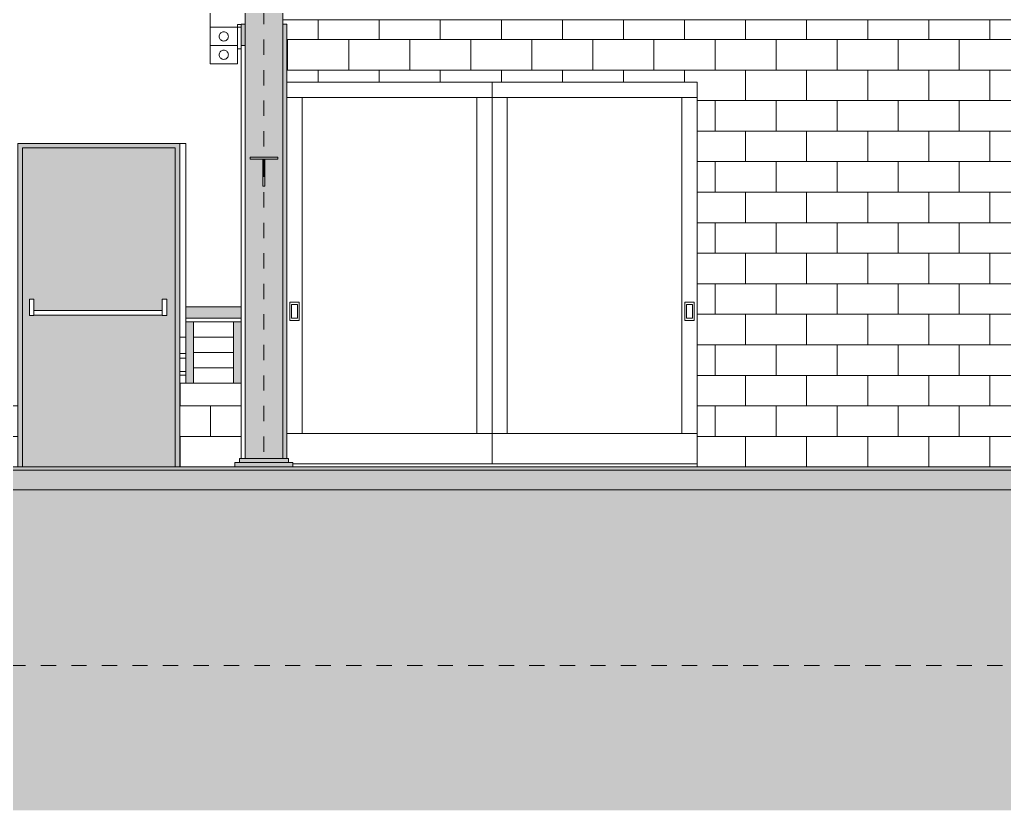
# Model space of a CAD drawing. Header units: metres. Extents: x -5 to 264, y -2 to 18.
# Drawn here: x 4.4 to 10.85, y -2.25 to 2.93 of the extents above; entities that cross this region are included whole.
import ezdxf

# ---------------------------------------------------------------- set-up
doc = ezdxf.new("R2010")
doc.units = ezdxf.units.M
for name, pattern in [('Center', [0.03, 0.012, -0.006, 0.006, -0.006]), ('Grid Line', [0.022225, 0.0127, -0.003175, 0.003175, -0.003175]), ('IMPORT-Grid Line', [0.022225, 0.0127, -0.003175, 0.003175, -0.003175]), ('IMPORT-Overhead 1_16_', [0.00258, 0.001587, -0.000992188])]:
    doc.linetypes.add(name, pattern=pattern)
for name, color, linetype, lineweight in [('0-2', 7, 'Continuous', 5), ('A-ANNO-DIMS-200', 7, 'Continuous', 5), ('A-ANNO-DIMS-200-1', 7, 'Continuous', 9), ('A-DETL-1', 7, 'Continuous', 20), ('A-DOOR', 7, 'Continuous', 9), ('A-DOOR-2', 7, 'Continuous', 5), ('A-FLOR', 7, 'Continuous', 9), ('A-FLOR-2', 7, 'Continuous', 20), ('A-FLOR-OVHD', 7, 'IMPORT-Overhead 1_16_', 5), ('A-GENM', 7, 'Continuous', 5), ('A-GENM-5', 7, 'Continuous', 9), ('A-GLAZ-CURT', 7, 'Continuous', 5), ('A-GLAZ-CURT-1', 7, 'Continuous', 9), ('A-GLAZ-CWMG', 7, 'Continuous', 5), ('A-GLAZ-CWMG-3', 7, 'Continuous', 15), ('A-WALL', 7, 'Continuous', 9), ('I-WALL', 7, 'Continuous', 9), ('S-COLS', 7, 'Continuous', 9), ('S-FNDN', 7, 'Continuous', 9), ('S-GRID-IDEN-1', 7, 'Continuous', 20)]:
    doc.layers.add(name, color=color, linetype=linetype, lineweight=lineweight)
for name, color, linetype, lineweight, true_color in [('A-DETL-GENF-1', 7, 'Continuous', 5, 0xb8a087), ('A-DOOR-1', 7, 'Continuous', 9, 0xf2f2f2), ('A-FLOR-LEVL-2', 7, 'Center', 5, 0x0080c0), ('A-FLOR-PATT-1', 7, 'Continuous', 9, 0x74756c), ('A-GENM-1', 7, 'Continuous', 9, 0xaaaaaa), ('A-GENM-2', 7, 'Continuous', 5, 0xe9e9e9), ('A-GLAZ-CWMG-1', 7, 'Continuous', 5, 0xe9e9e9), ('A-GLAZ-CWMG-2', 7, 'Continuous', 5, 0xf2f2f2), ('A-WALL-2', 7, 'Continuous', 9, 0xaaaaaa), ('A-WALL-PATT-8', 7, 'Continuous', 5, 0x515151), ('ENT-ARQ-EP-101-PLA-R01-ESTUDO_dwg-1', 1, 'Continuous', 9, 0xff0000), ('S-COLS-1', 7, 'Continuous', 9, 0xe3e2df), ('S-FNDN-1', 7, 'Continuous', 5, 0xd3d1cb), ('S-GRID-1', 7, 'IMPORT-Grid Line', 5, 0x007ca5), ('S-GRID-3', 9, 'Grid Line', 5, 0x808080), ('S-STRS-1', 7, 'Continuous', 9, 0xaaaaaa)]:
    doc.layers.add(name, color=color, linetype=linetype, lineweight=lineweight, true_color=true_color)

# ---------------------------------------------------------------- blocks, each defined once
blk = doc.blocks.new('Viga-007 24763 - Viga-007 24763-301910-CORTE A_A')
at = {"layer": 'A-GENM-1'}
for p, q in [((5.4485, 0.6245), (5.4885, 0.6245)), ((5.4485, 0.602), (5.4885, 0.602))]:
    blk.add_line(p, q, dxfattribs=at)
blk = doc.blocks.new('_26714 -  26714-305074-CORTE A_A')
at = {"layer": 'A-GENM-1'}
for p, q in [((7.494, 2.42), (7.494, 2.52)), ((7.494, 2.52), (7.494, 2.42)), ((6.25, 2.42), (6.15, 2.42)), ((6.15, 2.42), (6.25, 2.42)), ((6.15, 2.42), (6.25, 2.42)), ((6.25, 2.42), (6.15, 2.42)), ((6.25, 0.22), (6.25, 2.42)), ((6.25, 2.42), (6.25, 0.22)), ((6.25, 2.42), (7.394, 2.42)), ((7.394, 2.42), (6.25, 2.42)), ((7.494, 2.42), (7.394, 2.42)), ((7.394, 2.42), (7.394, 0.22)), ((7.394, 0.22), (7.394, 2.42)), ((7.394, 2.42), (7.494, 2.42)), ((7.394, 2.42), (7.494, 2.42)), ((7.494, 2.42), (7.394, 2.42)), ((7.594, 2.42), (7.494, 2.42)), ((7.494, 2.42), (7.494, 0.22)), ((7.494, 0.22), (7.494, 2.42)), ((7.494, 2.42), (7.594, 2.42)), ((7.594, 2.42), (7.494, 2.42)), ((7.494, 2.42), (7.594, 2.42)), ((7.594, 2.42), (7.594, 0.22)), ((7.594, 0.22), (7.594, 2.42)), ((7.594, 2.42), (8.738, 2.42)), ((8.738, 2.42), (7.594, 2.42)), ((8.738, 2.42), (8.838, 2.42)), ((8.838, 2.42), (8.738, 2.42)), ((8.738, 2.42), (8.738, 0.22)), ((8.738, 0.22), (8.738, 2.42)), ((8.738, 2.42), (8.838, 2.42)), ((8.838, 2.42), (8.738, 2.42)), ((6.23, 1.08), (6.17, 1.08)), ((6.17, 1.08), (6.17, 0.96)), ((6.17, 0.96), (6.17, 1.08)), ((6.17, 1.08), (6.23, 1.08)), ((6.18, 0.975), (6.18, 1.065)), ((6.18, 1.065), (6.22, 1.065)), ((6.22, 1.065), (6.18, 1.065)), ((6.18, 1.065), (6.18, 0.975)), ((6.18, 1.065), (6.18, 0.975)), ((6.18, 0.975), (6.18, 1.065)), ((6.22, 1.065), (6.22, 0.975)), ((6.22, 0.975), (6.22, 1.065)), ((6.23, 1.08), (6.23, 0.96)), ((6.23, 0.96), (6.23, 1.08)), ((8.818, 1.08), (8.758, 1.08)), ((8.758, 1.08), (8.758, 0.96)), ((8.758, 0.96), (8.758, 1.08)), ((8.758, 1.08), (8.818, 1.08)), ((8.768, 0.975), (8.768, 1.065)), ((8.768, 1.065), (8.808, 1.065)), ((8.768, 1.065), (8.768, 0.975)), ((8.808, 1.065), (8.768, 1.065)), ((8.808, 1.065), (8.808, 0.975)), ((8.808, 0.975), (8.808, 1.065)), ((8.808, 1.065), (8.808, 0.975)), ((8.808, 0.975), (8.808, 1.065)), ((8.818, 1.08), (8.818, 0.96)), ((8.818, 0.96), (8.818, 1.08)), ((6.22, 0.975), (6.18, 0.975)), ((6.18, 0.975), (6.22, 0.975)), ((8.808, 0.975), (8.768, 0.975)), ((8.768, 0.975), (8.808, 0.975)), ((6.23, 0.96), (6.17, 0.96)), ((6.17, 0.96), (6.23, 0.96)), ((8.818, 0.96), (8.758, 0.96)), ((8.758, 0.96), (8.818, 0.96)), ((6.25, 0.22), (6.15, 0.22)), ((6.15, 0.22), (6.25, 0.22)), ((6.25, 0.22), (6.15, 0.22)), ((6.15, 0.22), (6.25, 0.22)), ((7.394, 0.22), (6.25, 0.22)), ((6.25, 0.22), (7.394, 0.22)), ((7.494, 0.22), (7.394, 0.22)), ((7.394, 0.22), (7.494, 0.22)), ((7.494, 0.22), (7.394, 0.22)), ((7.394, 0.22), (7.494, 0.22)), ((7.594, 0.22), (7.494, 0.22)), ((7.494, 0.22), (7.594, 0.22)), ((7.594, 0.22), (7.494, 0.22)), ((7.494, 0.22), (7.494, 0.02)), ((7.494, 0.02), (7.494, 0.22)), ((7.494, 0.22), (7.594, 0.22)), ((8.738, 0.22), (7.594, 0.22)), ((7.594, 0.22), (8.738, 0.22)), ((8.738, 0.22), (8.838, 0.22)), ((8.838, 0.22), (8.738, 0.22)), ((8.838, 0.22), (8.738, 0.22)), ((8.738, 0.22), (8.838, 0.22)), ((7.494, 0.02), (6.19, 0.02)), ((6.19, 0.02), (7.494, 0.02)), ((8.838, 0.02), (7.494, 0.02)), ((7.494, 0.02), (8.838, 0.02))]:
    blk.add_line(p, q, dxfattribs=at)
blk = doc.blocks.new('_26714 -  26714-305078-CORTE A_A')
blk.add_blockref('_26714 -  26714-305074-CORTE A_A', (0, 0))
blk = doc.blocks.new('Viga-002 27190 - Viga-002 27190-305778-CORTE A_A')
at = {"layer": 'A-GENM-1'}
for p, q in [((5.4485, 0.7437), (5.4885, 0.7437)), ((5.4485, 0.7137), (5.4885, 0.7137))]:
    blk.add_line(p, q, dxfattribs=at)
blk = doc.blocks.new('CONTAINER 30714 - CONTAINER-316987-CORTE A_A')
at = {"layer": 'S-STRS-1'}
for p, q in [((5.648, 2.76), (5.648, 2.88)), ((5.648, 2.88), (5.826, 2.88)), ((5.648, 2.88), (5.648, 2.76)), ((5.826, 2.88), (5.648, 2.88)), ((5.711, 2.835), (5.714, 2.8393)), ((5.711, 2.835), (5.714, 2.8393)), ((5.714, 2.8393), (5.7177, 2.843)), ((5.714, 2.8393), (5.7177, 2.843)), ((5.7177, 2.843), (5.722, 2.846)), ((5.722, 2.846), (5.7177, 2.843)), ((5.722, 2.846), (5.7267, 2.8482)), ((5.7267, 2.8482), (5.722, 2.846)), ((5.7267, 2.8482), (5.7318, 2.8495)), ((5.7318, 2.8495), (5.7267, 2.8482)), ((5.737, 2.85), (5.7318, 2.8495)), ((5.7318, 2.8495), (5.737, 2.85)), ((5.7422, 2.8495), (5.737, 2.85)), ((5.737, 2.85), (5.7422, 2.8495)), ((5.7422, 2.8495), (5.7473, 2.8482)), ((5.7422, 2.8495), (5.7473, 2.8482)), ((5.7473, 2.8482), (5.752, 2.846)), ((5.7473, 2.8482), (5.752, 2.846)), ((5.752, 2.846), (5.7563, 2.843)), ((5.752, 2.846), (5.7563, 2.843)), ((5.7563, 2.843), (5.76, 2.8393)), ((5.7563, 2.843), (5.76, 2.8393)), ((5.76, 2.8393), (5.763, 2.835)), ((5.76, 2.8393), (5.763, 2.835)), ((5.826, 2.88), (5.826, 2.76)), ((5.826, 2.76), (5.826, 2.88)), ((5.707, 2.82), (5.7075, 2.8252)), ((5.7075, 2.8252), (5.707, 2.82)), ((5.7075, 2.8148), (5.707, 2.82)), ((5.707, 2.82), (5.7075, 2.8148)), ((5.7075, 2.8252), (5.7088, 2.8303)), ((5.7075, 2.8252), (5.7088, 2.8303)), ((5.7088, 2.8097), (5.7075, 2.8148)), ((5.7075, 2.8148), (5.7088, 2.8097)), ((5.7088, 2.8303), (5.711, 2.835)), ((5.711, 2.835), (5.7088, 2.8303)), ((5.711, 2.805), (5.7088, 2.8097)), ((5.711, 2.805), (5.7088, 2.8097)), ((5.714, 2.8007), (5.711, 2.805)), ((5.714, 2.8007), (5.711, 2.805)), ((5.7177, 2.797), (5.714, 2.8007)), ((5.714, 2.8007), (5.7177, 2.797)), ((5.722, 2.794), (5.7177, 2.797)), ((5.722, 2.794), (5.7177, 2.797)), ((5.7267, 2.7918), (5.722, 2.794)), ((5.7267, 2.7918), (5.722, 2.794)), ((5.7318, 2.7905), (5.7267, 2.7918)), ((5.7318, 2.7905), (5.7267, 2.7918)), ((5.7318, 2.7905), (5.737, 2.79)), ((5.737, 2.79), (5.7318, 2.7905)), ((5.737, 2.79), (5.7422, 2.7905)), ((5.7422, 2.7905), (5.737, 2.79)), ((5.7473, 2.7918), (5.7422, 2.7905)), ((5.7422, 2.7905), (5.7473, 2.7918)), ((5.752, 2.794), (5.7473, 2.7918)), ((5.7473, 2.7918), (5.752, 2.794)), ((5.7563, 2.797), (5.752, 2.794)), ((5.752, 2.794), (5.7563, 2.797)), ((5.76, 2.8007), (5.7563, 2.797)), ((5.7563, 2.797), (5.76, 2.8007)), ((5.763, 2.805), (5.76, 2.8007)), ((5.76, 2.8007), (5.763, 2.805)), ((5.763, 2.835), (5.7652, 2.8303)), ((5.763, 2.835), (5.7652, 2.8303)), ((5.7652, 2.8097), (5.763, 2.805)), ((5.763, 2.805), (5.7652, 2.8097)), ((5.7652, 2.8303), (5.7665, 2.8252)), ((5.7652, 2.8303), (5.7665, 2.8252)), ((5.7665, 2.8148), (5.7652, 2.8097)), ((5.7652, 2.8097), (5.7665, 2.8148)), ((5.7665, 2.8252), (5.767, 2.82)), ((5.767, 2.82), (5.7665, 2.8252)), ((5.767, 2.82), (5.7665, 2.8148)), ((5.767, 2.82), (5.7665, 2.8148)), ((5.826, 2.76), (5.648, 2.76)), ((5.648, 2.76), (5.826, 2.76))]:
    blk.add_line(p, q, dxfattribs=at)
blk = doc.blocks.new('CONTAINER 30714 - CONTAINER 30714-316991-CORTE A_A')
blk.add_blockref('CONTAINER 30714 - CONTAINER-316987-CORTE A_A', (0, 0))
blk = doc.blocks.new('CONTAINER 36186 - CONTAINER-331008-CORTE A_A')
at = {"layer": 'S-STRS-1'}
for p, q in [((5.826, 2.76), (5.648, 2.76)), ((5.648, 2.76), (5.648, 2.64)), ((5.648, 2.76), (5.826, 2.76)), ((5.648, 2.64), (5.648, 2.76)), ((5.7075, 2.7052), (5.7088, 2.7103)), ((5.7088, 2.7103), (5.7075, 2.7052)), ((5.7088, 2.7103), (5.711, 2.715)), ((5.711, 2.715), (5.7088, 2.7103)), ((5.711, 2.715), (5.714, 2.7193)), ((5.714, 2.7193), (5.711, 2.715)), ((5.714, 2.7193), (5.7177, 2.723)), ((5.7177, 2.723), (5.714, 2.7193)), ((5.7177, 2.723), (5.722, 2.726)), ((5.722, 2.726), (5.7177, 2.723)), ((5.722, 2.726), (5.7267, 2.7282)), ((5.7267, 2.7282), (5.722, 2.726)), ((5.7267, 2.7282), (5.7318, 2.7295)), ((5.7318, 2.7295), (5.7267, 2.7282)), ((5.7318, 2.7295), (5.737, 2.73)), ((5.737, 2.73), (5.7318, 2.7295)), ((5.737, 2.73), (5.7422, 2.7295)), ((5.7422, 2.7295), (5.737, 2.73)), ((5.7422, 2.7295), (5.7473, 2.7282)), ((5.7473, 2.7282), (5.7422, 2.7295)), ((5.7473, 2.7282), (5.752, 2.726)), ((5.752, 2.726), (5.7473, 2.7282)), ((5.752, 2.726), (5.7563, 2.723)), ((5.7563, 2.723), (5.752, 2.726)), ((5.7563, 2.723), (5.76, 2.7193)), ((5.76, 2.7193), (5.7563, 2.723)), ((5.76, 2.7193), (5.763, 2.715)), ((5.763, 2.715), (5.76, 2.7193)), ((5.763, 2.715), (5.7652, 2.7103)), ((5.7652, 2.7103), (5.763, 2.715)), ((5.7652, 2.7103), (5.7665, 2.7052)), ((5.7665, 2.7052), (5.7652, 2.7103)), ((5.826, 2.64), (5.826, 2.76)), ((5.826, 2.76), (5.826, 2.64)), ((5.707, 2.7), (5.7075, 2.7052)), ((5.7075, 2.7052), (5.707, 2.7)), ((5.7075, 2.6948), (5.707, 2.7)), ((5.707, 2.7), (5.7075, 2.6948)), ((5.7088, 2.6897), (5.7075, 2.6948)), ((5.7075, 2.6948), (5.7088, 2.6897)), ((5.711, 2.685), (5.7088, 2.6897)), ((5.7088, 2.6897), (5.711, 2.685)), ((5.714, 2.6807), (5.711, 2.685)), ((5.711, 2.685), (5.714, 2.6807)), ((5.7177, 2.677), (5.714, 2.6807)), ((5.714, 2.6807), (5.7177, 2.677)), ((5.722, 2.674), (5.7177, 2.677)), ((5.7177, 2.677), (5.722, 2.674)), ((5.7267, 2.6718), (5.722, 2.674)), ((5.722, 2.674), (5.7267, 2.6718)), ((5.7318, 2.6705), (5.7267, 2.6718)), ((5.7267, 2.6718), (5.7318, 2.6705)), ((5.737, 2.67), (5.7318, 2.6705)), ((5.7318, 2.6705), (5.737, 2.67)), ((5.7422, 2.6705), (5.737, 2.67)), ((5.737, 2.67), (5.7422, 2.6705)), ((5.7473, 2.6718), (5.7422, 2.6705)), ((5.7422, 2.6705), (5.7473, 2.6718)), ((5.752, 2.674), (5.7473, 2.6718)), ((5.7473, 2.6718), (5.752, 2.674)), ((5.7563, 2.677), (5.752, 2.674)), ((5.752, 2.674), (5.7563, 2.677)), ((5.76, 2.6807), (5.7563, 2.677)), ((5.7563, 2.677), (5.76, 2.6807)), ((5.763, 2.685), (5.76, 2.6807)), ((5.76, 2.6807), (5.763, 2.685)), ((5.763, 2.685), (5.7652, 2.6897)), ((5.7652, 2.6897), (5.763, 2.685)), ((5.7665, 2.6948), (5.7652, 2.6897)), ((5.7665, 2.6948), (5.7652, 2.6897)), ((5.7665, 2.7052), (5.767, 2.7)), ((5.767, 2.7), (5.7665, 2.7052)), ((5.767, 2.7), (5.7665, 2.6948)), ((5.7665, 2.6948), (5.767, 2.7)), ((5.648, 2.64), (5.826, 2.64)), ((5.826, 2.64), (5.648, 2.64))]:
    blk.add_line(p, q, dxfattribs=at)
blk = doc.blocks.new('CONTAINER 36186 - CONTAINER 36186-331012-CORTE A_A')
blk.add_blockref('CONTAINER 36186 - CONTAINER-331008-CORTE A_A', (0, 0))
blk = doc.blocks.new('CONTAINER-R01_rvt-1-CORTE A_A')
at = {"layer": 'A-WALL-2'}
for p, q in [((5.648, 3.5563), (5.648, 2.912)), ((5.648, 2.88), (5.648, 2.912)), ((5.686, 2.88), (5.648, 2.88)), ((5.686, 2.88), (5.85, 2.88)), ((5.85, 2.898), (5.826, 2.898)), ((5.826, 2.898), (5.826, 2.74)), ((5.826, 2.74), (5.85, 2.74)), ((5.85, 0.55), (5.85, 2.76)), ((5.85, 2.76), (5.877, 2.76))]:
    blk.add_line(p, q, dxfattribs=at)
at = {"layer": 'A-GENM-1'}
for name in ['_26714 -  26714-305078-CORTE A_A', 'Viga-002 27190 - Viga-002 27190-305778-CORTE A_A', 'Viga-007 24763 - Viga-007 24763-301910-CORTE A_A']:
    blk.add_blockref(name, (0, 0), dxfattribs=at)
at = {"layer": 'S-STRS-1'}
for name in ['CONTAINER 30714 - CONTAINER 30714-316991-CORTE A_A', 'CONTAINER 36186 - CONTAINER 36186-331012-CORTE A_A']:
    blk.add_blockref(name, (0, 0), dxfattribs=at)
blk = doc.blocks.new('PILAR - PILAR-V1-CORTE A_A')
at = {"layer": 'A-GENM-2'}
h = blk.add_hatch(color=256, dxfattribs=at)
h.paths.add_polyline_path([(5.877, 0.055), (6.123, 0.055), (6.123, 9.645), (5.877, 9.645), (5.877, 0.0658)])
h.paths.add_polyline_path([(5.9937, 1.84), (5.9935, 2.0173), (5.91, 2.0173), (5.91, 2.03), (6.09, 2.03), (6.09, 2.0173), (6.0063, 2.0173), (6.0063, 1.84), (5.9941, 1.84)])
h.paths.add_polyline_path([(5.9937, 3.64), (5.9937, 3.8173), (5.91, 3.8173), (5.91, 3.83), (6.09, 3.83), (6.09, 3.8173), (6.0063, 3.8173), (6.0063, 3.64), (6, 3.64)])
h.paths.add_polyline_path([(5.9937, 5.44), (5.9937, 5.6173), (5.91, 5.6173), (5.91, 5.63), (6.09, 5.63), (6.09, 5.6173), (6.0063, 5.6173), (6.0063, 5.44), (6, 5.44)])
for points in [[(5.9937, 2.0173), (6.09, 2.0173), (6.09, 2.03), (5.91, 2.03), (5.91, 2.0173), (5.9894, 2.0173)], [(6.0063, 2.0173), (5.9937, 2.0173), (5.9937, 1.9973), (6.0063, 1.9973)], [(5.9937, 1.84), (6.0063, 1.84), (6.0063, 1.9973), (5.9937, 1.9973), (5.9937, 1.8983)], [(5.9894, 0.03), (6.16, 0.03), (6.16, 0.055), (5.84, 0.055), (5.84, 0.03), (5.9629, 0.03)]]:
    blk.add_hatch(color=256, dxfattribs=at).paths.add_polyline_path(points)
at = {"layer": 'A-GENM'}
for p, q in [((5.877, 9.645), (5.877, 0.055)), ((6.123, 0.055), (6.123, 9.645)), ((5.91, 2.03), (6.09, 2.03)), ((5.91, 2.03), (5.91, 2.0173)), ((6.09, 2.0173), (5.91, 2.0173)), ((5.9937, 1.9973), (5.9937, 2.0173)), ((5.9937, 2.0173), (6.0063, 2.0173)), ((6.0063, 2.0173), (6.0063, 1.9973)), ((6.09, 2.0173), (6.09, 2.03)), ((5.9937, 1.84), (5.9937, 1.9973)), ((6.0063, 1.9973), (5.9937, 1.9973)), ((6.0063, 1.9973), (6.0063, 1.84)), ((5.9937, 1.84), (6.0063, 1.84)), ((5.84, 0.055), (6.16, 0.055)), ((5.84, 0.03), (5.84, 0.055)), ((6.16, 0.055), (6.16, 0.03))]:
    blk.add_line(p, q, dxfattribs=at)
blk = doc.blocks.new('_DOR-___-Painel 1Folhas_BarraAntiPanico - PF00_1-100X210-4251573-CORTE A_A')
at = {"layer": 'A-DOOR-1'}
blk.add_hatch(color=256, dxfattribs=at).paths.add_polyline_path([(5.4185, 0), (5.4485, 0), (5.4485, 2.12), (4.3885, 2.12), (4.3885, 0), (4.4185, 0), (4.4185, 2.09), (5.4185, 2.09), (5.4185, 0.0658)])
h = blk.add_hatch(color=256, dxfattribs=at)
h.paths.add_polyline_path([(4.4185, 0), (5.4185, 0), (5.4185, 2.09), (4.4185, 2.09), (4.4185, 0.0658)])
h.paths.add_polyline_path([(5.3335, 0.9923), (5.3335, 0.9946), (4.4635, 0.9966), (4.4635, 1.1), (4.4935, 1.1), (4.4935, 1.0246), (5.3335, 1.0246), (5.3335, 1.1), (5.3635, 1.1), (5.3635, 0.9923), (5.3537, 0.9923)])
at = {"layer": 'A-DOOR'}
for p, q in [((4.3885, 0), (4.3885, 2.12)), ((4.3885, 2.12), (5.4485, 2.12)), ((4.4185, 2.09), (4.4185, 0)), ((4.4185, 2.09), (5.4185, 2.09)), ((5.4185, 2.09), (5.4185, 0)), ((5.4485, 2.12), (5.4485, 0))]:
    blk.add_line(p, q, dxfattribs=at)
at = {"layer": 'A-DOOR-2'}
for p, q in [((4.4635, 1.0222), (4.4635, 1.1)), ((4.4635, 1.1), (4.4935, 1.1)), ((4.4935, 1.1), (4.4935, 1.0222)), ((5.3335, 1.0222), (5.3335, 1.1)), ((5.3335, 1.1), (5.3635, 1.1)), ((5.3635, 1.1), (5.3635, 1.0222)), ((4.4635, 1.0222), (4.4635, 0.9917)), ((4.4635, 0.9917), (4.4935, 0.9917)), ((5.3335, 1.0246), (4.4935, 1.0246)), ((4.4935, 0.9917), (4.4935, 1.0222)), ((4.4935, 0.9946), (5.3335, 0.9946)), ((5.3335, 1.0222), (5.3335, 0.9917)), ((5.3335, 0.9917), (5.3635, 0.9917)), ((5.3635, 0.9917), (5.3635, 1.0222))]:
    blk.add_line(p, q, dxfattribs=at)
blk = doc.blocks.new('Rectangular Mullion - Perfil C 200 RETO-4762209-CORTE A_A')
at = {"layer": 'A-GLAZ-CWMG-1'}
blk.add_hatch(color=256, dxfattribs=at).paths.add_polyline_path([(5.4885, 0.975), (5.85, 0.975), (5.85, 1.05), (5.4885, 1.05), (5.4885, 1.0303)])
at = {"layer": 'A-GLAZ-CWMG'}
for p, q in [((5.4885, 1.05), (5.85, 1.05)), ((5.4885, 0.975), (5.85, 0.975))]:
    blk.add_line(p, q, dxfattribs=at)
blk = doc.blocks.new('System Panel - COMOVENTE-4762211-CORTE A_A')
at = {"layer": 'A-GLAZ-CURT'}
h = blk.add_hatch(dxfattribs=at)
h.set_pattern_fill('FP_33', color=256, style=0, pattern_type=2)
h.set_pattern_definition([(0, (5.669, 0.65), (0, 0.15), [])])
h.paths.add_polyline_path([(5.5385, 0.55), (5.8, 0.55), (5.8, 0.75), (5.5385, 0.75), (5.5385, 0.6445)])
blk.add_line((5.8, 0.75), (5.5385, 0.75), dxfattribs=at)
blk = doc.blocks.new('Rectangular Mullion - 80mm x 50mm aluminio-4468717-CORTE A_A')
at = {"layer": 'A-GLAZ-CWMG-2'}
blk.add_hatch(color=256, dxfattribs=at).paths.add_polyline_path([(5.85, 0.75), (5.85, 0.95), (5.8, 0.95), (5.8, 0.75)])
at = {"layer": 'A-GLAZ-CWMG'}
for p, q in [((5.8, 0.95), (5.85, 0.95)), ((5.8, 0.75), (5.8, 0.95))]:
    blk.add_line(p, q, dxfattribs=at)
blk = doc.blocks.new('Rectangular Mullion - 80mm x 50mm aluminio-4468718-CORTE A_A')
at = {"layer": 'A-GLAZ-CWMG-2'}
blk.add_hatch(color=256, dxfattribs=at).paths.add_polyline_path([(5.5385, 0.55), (5.5385, 0.75), (5.4885, 0.75), (5.4885, 0.55)])
at = {"layer": 'A-GLAZ-CWMG'}
for p, q in [((5.4885, 0.75), (5.4885, 0.55)), ((5.5385, 0.75), (5.5385, 0.55))]:
    blk.add_line(p, q, dxfattribs=at)
blk = doc.blocks.new('System Panel - COMOVENTE-V29-CORTE A_A')
at = {"layer": 'A-GLAZ-CURT'}
h = blk.add_hatch(dxfattribs=at)
h.set_pattern_fill('FP_34', color=256, style=0, pattern_type=2)
h.set_pattern_definition([(0, (5.669, 0.85), (0, 0.15), [])])
h.paths.add_polyline_path([(5.8, 0.75), (5.8, 0.95), (5.5385, 0.95), (5.5385, 0.75), (5.7775, 0.75)])
for p, q in [((5.8, 0.95), (5.5385, 0.95)), ((5.5385, 0.75), (5.8, 0.75))]:
    blk.add_line(p, q, dxfattribs=at)
blk = doc.blocks.new('Rectangular Mullion - 80mm x 50mm aluminio-4468719-CORTE A_A')
at = {"layer": 'A-GLAZ-CWMG-2'}
blk.add_hatch(color=256, dxfattribs=at).paths.add_polyline_path([(5.85, 0.55), (5.85, 0.75), (5.8, 0.75), (5.8, 0.55)])
at = {"layer": 'A-GLAZ-CWMG'}
blk.add_line((5.8, 0.55), (5.8, 0.75), dxfattribs=at)
blk = doc.blocks.new('Rectangular Mullion - 80mm x 50mm aluminio-4468720-CORTE A_A')
at = {"layer": 'A-GLAZ-CWMG-2'}
blk.add_hatch(color=256, dxfattribs=at).paths.add_polyline_path([(5.5385, 0.75), (5.5385, 0.95), (5.4885, 0.95), (5.4885, 0.75)])
at = {"layer": 'A-GLAZ-CWMG'}
for p, q in [((5.4885, 0.95), (5.5385, 0.95)), ((5.5385, 0.95), (5.5385, 0.75)), ((5.4885, 0.85), (5.4885, 0.75))]:
    blk.add_line(p, q, dxfattribs=at)
blk = doc.blocks.new('ENT-ARQ-EP-101-PLA-R01-ESTUDO_dwg_PILAR - PILAR-V36-Térreo-4541397-CORTE A_A')
at = {"layer": 'A-GENM'}
for p, q in [((6.16, -0.02), (5.84, -0.02)), ((5.84, -0.02), (6.16, -0.02)), ((6.16, -0.02), (5.84, -0.02)), ((5.84, -0.02), (5.93, -0.02)), ((6.07, -0.02), (5.93, -0.02)), ((6.07, -0.02), (6.16, -0.02))]:
    blk.add_line(p, q, dxfattribs=at)
for points, knots in [([(5.93, -0.02), (5.93, -0.02), (5.9306, -0.02), (5.933, -0.02), (5.9367, -0.02), (5.9416, -0.02), (5.9469, -0.02), (5.9513, -0.02), (5.954, -0.02), (5.9562, -0.02), (5.9585, -0.02), (5.9601, -0.02), (5.9609, -0.02)], [0, 0, 0, 0, 0.0555556, 0.1111111, 0.1666667, 0.2222222, 0.2777778, 0.3055556, 0.3194444, 0.3333333, 0.3472222, 0.3602525, 0.3602525, 0.3602525, 0.3602525]), ([(5.944, -0.02), (5.9432, -0.02), (5.9419, -0.02), (5.9408, -0.02), (5.9403, -0.02)], [0.7523361, 0.7523361, 0.7523361, 0.7523361, 0.76973684, 0.78231492, 0.78231492, 0.78231492, 0.78231492]), ([(5.9524, -0.02), (5.9523, -0.02), (5.9508, -0.02), (5.9489, -0.02), (5.9473, -0.02), (5.9469, -0.02)], [0.69860559, 0.69860559, 0.69860559, 0.69860559, 0.70065789, 0.72368421, 0.7320863, 0.7320863, 0.7320863, 0.7320863]), ([(5.9609, -0.02), (5.9594, -0.02), (5.9575, -0.02), (5.9558, -0.02), (5.9555, -0.02)], [0.65527816, 0.65527816, 0.65527816, 0.65527816, 0.67763158, 0.6818896, 0.6818896, 0.6818896, 0.6818896]), ([(5.9617, -0.02), (5.9623, -0.02), (5.9635, -0.02), (5.9649, -0.02), (5.9659, -0.02), (5.9666, -0.02), (5.9674, -0.02), (5.9684, -0.02), (5.9703, -0.02), (5.973, -0.02), (5.976, -0.02), (5.9786, -0.02), (5.9803, -0.02), (5.9817, -0.02), (5.9832, -0.02), (5.9851, -0.02), (5.9875, -0.02), (5.9908, -0.02), (5.995, -0.02), (6, -0.02), (6.0049, -0.02), (6.01, -0.02), (6.0141, -0.02), (6.0172, -0.02), (6.019, -0.02), (6.0203, -0.02), (6.0217, -0.02), (6.0239, -0.02), (6.0269, -0.02), (6.0297, -0.02), (6.0316, -0.02), (6.0326, -0.02), (6.0334, -0.02), (6.0341, -0.02), (6.0351, -0.02), (6.0365, -0.02), (6.0377, -0.02), (6.0384, -0.02)], [0.3642325, 0.3642325, 0.3642325, 0.3642325, 0.375, 0.3819444, 0.3854167, 0.3888889, 0.3923611, 0.3958333, 0.4027778, 0.4166667, 0.4305556, 0.4375, 0.4444444, 0.4479167, 0.4513889, 0.4583333, 0.4652778, 0.4722222, 0.4861111, 0.5, 0.5138889, 0.5277778, 0.5416667, 0.5486111, 0.5555556, 0.5590278, 0.5625, 0.5694444, 0.5833333, 0.5972222, 0.6041667, 0.6076389, 0.6111111, 0.6145833, 0.6180556, 0.625, 0.6357723, 0.6357723, 0.6357723, 0.6357723]), ([(6.0029, -0.02), (6.0019, -0.02), (6, -0.02), (5.9981, -0.02), (5.9971, -0.02)], [0.49261041, 0.49261041, 0.49261041, 0.49261041, 0.5, 0.50725192, 0.50725192, 0.50725192, 0.50725192]), ([(6.0391, -0.02), (6.0399, -0.02), (6.0415, -0.02), (6.0438, -0.02), (6.046, -0.02), (6.0487, -0.02), (6.0531, -0.02), (6.0584, -0.02), (6.0633, -0.02), (6.067, -0.02), (6.0694, -0.02), (6.07, -0.02), (6.07, -0.02)], [0.6397526, 0.6397526, 0.6397526, 0.6397526, 0.6527778, 0.6666667, 0.6805556, 0.6944444, 0.7222222, 0.7777778, 0.8333333, 0.8888889, 0.9444444, 1, 1, 1, 1]), ([(6.0597, -0.02), (6.059, -0.02), (6.0578, -0.02), (6.0565, -0.02), (6.056, -0.02)], [0.21764039, 0.21764039, 0.21764039, 0.21764039, 0.23684211, 0.24763505, 0.24763505, 0.24763505, 0.24763505])]:
    blk.add_open_spline(points, degree=3, knots=knots, dxfattribs=at)
for points in [[(5.9662, -0.02), (5.9647, -0.02), (5.9632, -0.02), (5.9618, -0.02)], [(5.983, -0.02), (5.9819, -0.02), (5.9809, -0.02), (5.9798, -0.02)], [(6.0202, -0.02), (6.0191, -0.02), (6.0181, -0.02), (6.017, -0.02)], [(6.0382, -0.02), (6.0368, -0.02), (6.0353, -0.02), (6.0338, -0.02)], [(6.0444, -0.02), (6.0427, -0.02), (6.0409, -0.02), (6.0391, -0.02)], [(6.0531, -0.02), (6.0514, -0.02), (6.0495, -0.02), (6.0475, -0.02)]]:
    blk.add_open_spline(points, degree=3, dxfattribs=at)
at = {"layer": 'A-GENM-5'}
for p, q in [((6.123, -0.02), (5.877, -0.02)), ((6.123, -0.02), (5.877, -0.02)), ((6.123, -0.02), (5.877, -0.02)), ((6.123, -0.02), (5.877, -0.02)), ((6.113, -0.02), (5.887, -0.02)), ((6.113, -0.02), (5.887, -0.02)), ((6.113, -0.02), (5.887, -0.02)), ((6.113, -0.02), (5.887, -0.02))]:
    blk.add_line(p, q, dxfattribs=at)
at = {"layer": 'A-GENM-5', "flags": 128}
blk.add_lwpolyline([(6.07, -0.02), (6.068, -0.02), (6.062, -0.02), (6.0524, -0.02), (6.0398, -0.02), (6.0248, -0.02), (6.0084, -0.02), (5.9916, -0.02), (5.9752, -0.02), (5.9602, -0.02), (5.9476, -0.02), (5.938, -0.02), (5.932, -0.02), (5.93, -0.02), (5.932, -0.02), (5.938, -0.02), (5.9476, -0.02), (5.9602, -0.02), (5.9752, -0.02), (5.9916, -0.02), (6.0084, -0.02), (6.0248, -0.02), (6.0398, -0.02), (6.0524, -0.02), (6.062, -0.02), (6.068, -0.02)], close=True, dxfattribs=at)
blk = doc.blocks.new('ENT-ARQ-EP-101-PLA-R01-ESTUDO_dwg_PILAR redondo - PILAR redondo-4404322-Térreo-4541405-CORTE A_A')
at = {"layer": 'A-GENM'}
for p, q in [((78.16, -0.02), (77.84, -0.02)), ((77.84, -0.02), (78.16, -0.02))]:
    blk.add_line(p, q, dxfattribs=at)
at = {"layer": 'A-GENM-5'}
for p, q in [((78.123, -0.02), (77.877, -0.02)), ((78.123, -0.02), (77.877, -0.02)), ((78.113, -0.02), (77.887, -0.02)), ((78.113, -0.02), (77.887, -0.02))]:
    blk.add_line(p, q, dxfattribs=at)
blk = doc.blocks.new('ENT-ARQ-EP-101-PLA-R01-ESTUDO_dwg_System Panel - COMOVENTE-V38-Térreo-V42-CORTE A_A')
at = {"layer": 'A-GLAZ-CURT-1'}
for p, q in [((47.6, -0.02), (47.25, -0.02)), ((47.25, -0.02), (47.6, -0.02))]:
    blk.add_line(p, q, dxfattribs=at)
blk = doc.blocks.new('ENT-ARQ-EP-101-PLA-R01-ESTUDO_dwg_Rectangular Mullion - 80mm x 50mm aluminio-4464545-Térreo-V44-CORTE A_A')
at = {"layer": 'A-GLAZ-CWMG-3'}
for p, q in [((47.65, -0.02), (47.6, -0.02)), ((47.6, -0.02), (47.65, -0.02))]:
    blk.add_line(p, q, dxfattribs=at)
blk = doc.blocks.new('ENT-ARQ-EP-101-PLA-R01-ESTUDO_dwg_Eixo - CABEÇA DE EIXO - PRETO-498843-Térreo-4541499-CORTE A_A')
at = {"layer": 'S-GRID-IDEN-1'}
blk.add_line((0.7, -0.02), (-0.6905, -0.02), dxfattribs=at)
blk.add_line((0.7, -0.02), (-0.6905, -0.02), dxfattribs=at)
blk = doc.blocks.new('ENT-ARQ-EP-101-PLA-R01-ESTUDO_dwg-4489889-CORTE A_A')
at = {"layer": 'A-ANNO-DIMS-200'}
for p, q in [((6, -0.02), (-0.16, -0.02)), ((-0.16, -0.02), (93.16, -0.02)), ((12, -0.02), (6, -0.02))]:
    blk.add_line(p, q, dxfattribs=at)
at = {"layer": 'A-ANNO-DIMS-200-1', "flags": 128}
blk.add_lwpolyline([(6.16, -0.02), (6, -0.02), (5.84, -0.02), (6, -0.02)], close=True, dxfattribs=at)
at = {"layer": 'A-FLOR'}
for p, q in [((5.7, -0.02), (0.3, -0.02)), ((11.7, -0.02), (6.3, -0.02))]:
    blk.add_line(p, q, dxfattribs=at)
at = {"layer": 'A-FLOR-OVHD'}
for p, q in [((78.603, -0.02), (-0.603, -0.02)), ((78.423, -0.02), (-0.223, -0.02)), ((78.16, -0.02), (-0.16, -0.02)), ((-0.16, -0.02), (78.16, -0.02))]:
    blk.add_line(p, q, dxfattribs=at)
at = {"layer": 'I-WALL'}
for p, q in [((-0.223, -0.02), (93.223, -0.02)), ((4.8, -0.02), (4.45, -0.02)), ((5.2, -0.02), (4.85, -0.02)), ((5.6, -0.02), (5.25, -0.02)), ((6, -0.02), (5.65, -0.02)), ((6.4, -0.02), (6.05, -0.02)), ((6.8, -0.02), (6.45, -0.02)), ((7.2, -0.02), (6.85, -0.02)), ((7.6, -0.02), (7.25, -0.02)), ((8, -0.02), (7.65, -0.02)), ((8.4, -0.02), (8.05, -0.02)), ((8.8, -0.02), (8.45, -0.02)), ((9.2, -0.02), (8.85, -0.02)), ((9.6, -0.02), (9.25, -0.02)), ((10, -0.02), (9.65, -0.02)), ((10.4, -0.02), (10.05, -0.02)), ((10.8, -0.02), (10.45, -0.02))]:
    blk.add_line(p, q, dxfattribs=at)
at = {"layer": 'S-FNDN'}
for p, q in [((6.3, -0.02), (5.7, -0.02)), ((5.7, -0.02), (6.3, -0.02))]:
    blk.add_line(p, q, dxfattribs=at)
at = {"layer": 'S-GRID-1'}
for p in [(78.75, -0.02), (78.75, -0.02), (79.948, -0.02), (103.4583, -0.02), (103.4583, -0.02), (79.652, -0.02)]:
    blk.add_line(p, (-5.0289, -0.02), dxfattribs=at)
for name, p in [('ENT-ARQ-EP-101-PLA-R01-ESTUDO_dwg_System Panel - COMOVENTE-V38-Térreo-V42-CORTE A_A', (-43.2, 0)), ('ENT-ARQ-EP-101-PLA-R01-ESTUDO_dwg_Rectangular Mullion - 80mm x 50mm aluminio-4464545-Térreo-V44-CORTE A_A', (-43.2, 0)), ('ENT-ARQ-EP-101-PLA-R01-ESTUDO_dwg_System Panel - COMOVENTE-V38-Térreo-V42-CORTE A_A', (-42.8, 0)), ('ENT-ARQ-EP-101-PLA-R01-ESTUDO_dwg_Rectangular Mullion - 80mm x 50mm aluminio-4464545-Térreo-V44-CORTE A_A', (-42.8, 0)), ('ENT-ARQ-EP-101-PLA-R01-ESTUDO_dwg_System Panel - COMOVENTE-V38-Térreo-V42-CORTE A_A', (-42.4, 0)), ('ENT-ARQ-EP-101-PLA-R01-ESTUDO_dwg_Rectangular Mullion - 80mm x 50mm aluminio-4464545-Térreo-V44-CORTE A_A', (-42.4, 0)), ('ENT-ARQ-EP-101-PLA-R01-ESTUDO_dwg_System Panel - COMOVENTE-V38-Térreo-V42-CORTE A_A', (-42, 0)), ('ENT-ARQ-EP-101-PLA-R01-ESTUDO_dwg_Eixo - CABEÇA DE EIXO - PRETO-498843-Térreo-4541499-CORTE A_A', (6, 0)), ('ENT-ARQ-EP-101-PLA-R01-ESTUDO_dwg_Rectangular Mullion - 80mm x 50mm aluminio-4464545-Térreo-V44-CORTE A_A', (-42, 0)), ('ENT-ARQ-EP-101-PLA-R01-ESTUDO_dwg_System Panel - COMOVENTE-V38-Térreo-V42-CORTE A_A', (-41.6, 0)), ('ENT-ARQ-EP-101-PLA-R01-ESTUDO_dwg_PILAR - PILAR-V36-Térreo-4541397-CORTE A_A', (0, 0)), ('ENT-ARQ-EP-101-PLA-R01-ESTUDO_dwg_PILAR redondo - PILAR redondo-4404322-Térreo-4541405-CORTE A_A', (-72, 0)), ('ENT-ARQ-EP-101-PLA-R01-ESTUDO_dwg_Rectangular Mullion - 80mm x 50mm aluminio-4464545-Térreo-V44-CORTE A_A', (-41.6, 0)), ('ENT-ARQ-EP-101-PLA-R01-ESTUDO_dwg_System Panel - COMOVENTE-V38-Térreo-V42-CORTE A_A', (-41.2, 0)), ('ENT-ARQ-EP-101-PLA-R01-ESTUDO_dwg_Rectangular Mullion - 80mm x 50mm aluminio-4464545-Térreo-V44-CORTE A_A', (-41.2, 0)), ('ENT-ARQ-EP-101-PLA-R01-ESTUDO_dwg_System Panel - COMOVENTE-V38-Térreo-V42-CORTE A_A', (-40.8, 0)), ('ENT-ARQ-EP-101-PLA-R01-ESTUDO_dwg_Rectangular Mullion - 80mm x 50mm aluminio-4464545-Térreo-V44-CORTE A_A', (-40.8, 0)), ('ENT-ARQ-EP-101-PLA-R01-ESTUDO_dwg_System Panel - COMOVENTE-V38-Térreo-V42-CORTE A_A', (-40.4, 0)), ('ENT-ARQ-EP-101-PLA-R01-ESTUDO_dwg_Rectangular Mullion - 80mm x 50mm aluminio-4464545-Térreo-V44-CORTE A_A', (-40.4, 0)), ('ENT-ARQ-EP-101-PLA-R01-ESTUDO_dwg_System Panel - COMOVENTE-V38-Térreo-V42-CORTE A_A', (-40, 0)), ('ENT-ARQ-EP-101-PLA-R01-ESTUDO_dwg_Rectangular Mullion - 80mm x 50mm aluminio-4464545-Térreo-V44-CORTE A_A', (-40, 0)), ('ENT-ARQ-EP-101-PLA-R01-ESTUDO_dwg_System Panel - COMOVENTE-V38-Térreo-V42-CORTE A_A', (-39.6, 0)), ('ENT-ARQ-EP-101-PLA-R01-ESTUDO_dwg_Rectangular Mullion - 80mm x 50mm aluminio-4464545-Térreo-V44-CORTE A_A', (-39.6, 0)), ('ENT-ARQ-EP-101-PLA-R01-ESTUDO_dwg_System Panel - COMOVENTE-V38-Térreo-V42-CORTE A_A', (-39.2, 0)), ('ENT-ARQ-EP-101-PLA-R01-ESTUDO_dwg_Rectangular Mullion - 80mm x 50mm aluminio-4464545-Térreo-V44-CORTE A_A', (-39.2, 0)), ('ENT-ARQ-EP-101-PLA-R01-ESTUDO_dwg_System Panel - COMOVENTE-V38-Térreo-V42-CORTE A_A', (-38.8, 0)), ('ENT-ARQ-EP-101-PLA-R01-ESTUDO_dwg_Rectangular Mullion - 80mm x 50mm aluminio-4464545-Térreo-V44-CORTE A_A', (-38.8, 0)), ('ENT-ARQ-EP-101-PLA-R01-ESTUDO_dwg_System Panel - COMOVENTE-V38-Térreo-V42-CORTE A_A', (-38.4, 0)), ('ENT-ARQ-EP-101-PLA-R01-ESTUDO_dwg_Rectangular Mullion - 80mm x 50mm aluminio-4464545-Térreo-V44-CORTE A_A', (-38.4, 0)), ('ENT-ARQ-EP-101-PLA-R01-ESTUDO_dwg_System Panel - COMOVENTE-V38-Térreo-V42-CORTE A_A', (-38, 0)), ('ENT-ARQ-EP-101-PLA-R01-ESTUDO_dwg_Rectangular Mullion - 80mm x 50mm aluminio-4464545-Térreo-V44-CORTE A_A', (-38, 0)), ('ENT-ARQ-EP-101-PLA-R01-ESTUDO_dwg_System Panel - COMOVENTE-V38-Térreo-V42-CORTE A_A', (-37.6, 0)), ('ENT-ARQ-EP-101-PLA-R01-ESTUDO_dwg_Rectangular Mullion - 80mm x 50mm aluminio-4464545-Térreo-V44-CORTE A_A', (-37.6, 0)), ('ENT-ARQ-EP-101-PLA-R01-ESTUDO_dwg_System Panel - COMOVENTE-V38-Térreo-V42-CORTE A_A', (-37.2, 0)), ('ENT-ARQ-EP-101-PLA-R01-ESTUDO_dwg_Rectangular Mullion - 80mm x 50mm aluminio-4464545-Térreo-V44-CORTE A_A', (-37.2, 0)), ('ENT-ARQ-EP-101-PLA-R01-ESTUDO_dwg_System Panel - COMOVENTE-V38-Térreo-V42-CORTE A_A', (-36.8, 0)), ('ENT-ARQ-EP-101-PLA-R01-ESTUDO_dwg_Rectangular Mullion - 80mm x 50mm aluminio-4464545-Térreo-V44-CORTE A_A', (-36.8, 0)), ('ENT-ARQ-EP-101-PLA-R01-ESTUDO_dwg_System Panel - COMOVENTE-V38-Térreo-V42-CORTE A_A', (-36.4, 0))]:
    blk.add_blockref(name, p)

msp = doc.modelspace()

# ---------------------------------------------------------------- hatches: boundary and pattern name
at = {"layer": 'A-DETL-GENF-1'}
h = msp.add_hatch(dxfattribs=at)
h.set_pattern_fill('FP_44', color=256, style=0, pattern_type=2)
h.set_pattern_definition([(45, (52.408, -4.548), (0, 1.79605), [1.27, -1.27]), (45, (52.745, -4.885), (0, 1.79605), [1.27, -1.27]), (45, (53.082, -5.222), (0, 1.79605), [1.27, -1.27]), (135, (52.408, -4.324), (-1.79605, 1e-16), [1.27, -1.27]), (135, (52.745, -3.987), (-1.79605, 1e-16), [1.27, -1.27]), (135, (53.082, -3.65), (-1.79605, 1e-16), [1.27, -1.27])])
h.paths.add_polyline_path([(76.3365, -2.2488), (103.4583, -2.2488), (103.4583, -1.45), (93.223, -1.45), (93.223, -0.9008), (90.763, -0.9008), (90.763, -0.15), (-0.223, -0.15), (-0.223, -0.2), (-2.1577, -0.2), (-2.1577, -0.3), (-5.0289, -0.3), (-5.0289, -2.2488), (72.9463, -2.2488)])
at = {"layer": 'A-FLOR-PATT-1'}
msp.add_hatch(color=256, dxfattribs=at).paths.add_polyline_path([(-0.223, -0.15), (78.223, -0.15), (78.223, 0), (-0.223, 0), (-0.223, -0.05)])
at = {"layer": 'A-WALL-PATT-8'}
h = msp.add_hatch(dxfattribs=at)
h.set_pattern_fill('FP_15', color=256, style=0, pattern_type=2)
h.set_pattern_definition([(0, (5.955, 0), (0, 0.2), []), (90, (5.955, 0), (-0.2, 0.2), [0.2, -0.2])])
h.paths.add_polyline_path([(9.8034, 0), (11.81, 0), (11.81, 0.03), (11.84, 0.03), (11.84, 0.055), (11.85, 0.055), (11.85, 2.9), (11.877, 2.9), (11.877, 2.93), (6.123, 2.9291), (6.123, 2.9), (6.15, 2.9), (6.15, 2.52), (8.838, 2.52), (8.838, 0), (9.5915, 0)])
h = msp.add_hatch(dxfattribs=at)
h.set_pattern_fill('FP_2', color=256, style=0, pattern_type=2)
h.set_pattern_definition([(0, (5.45, 0), (0, 0.2), []), (90, (5.45, 0), (-0.2, 0.2), [0.2, -0.2])])
h.paths.add_polyline_path([(1.7516, 0), (4.3885, 0), (4.3885, 0.55), (0.123, 0.55), (0.123, 0.055), (0.16, 0.055), (0.16, 0.03), (0.19, 0.03), (0.19, 0), (0.904, 0)])
h.paths.add_polyline_path([(-0.223, 0), (-0.218, 0), (-0.218, 0.55), (-0.223, 0.55), (-0.223, 0.0658)])
h.paths.add_polyline_path([(5.645, 0), (5.81, 0), (5.81, 0.03), (5.84, 0.03), (5.84, 0.055), (5.85, 0.055), (5.85, 0.55), (5.4485, 0.55), (5.4485, 0), (5.6186, 0)])
h.paths.add_polyline_path([(-0.16, 0.03), (-0.16, 0.055), (-0.123, 0.055), (-0.123, 0.55), (-0.168, 0.55), (-0.168, 0.03)])
at = {"layer": 'S-COLS-1'}
h = msp.add_hatch(color=256, dxfattribs=at)
h.paths.add_polyline_path([(6.15, 0.055), (6.15, 2.9), (6.123, 2.9), (6.123, 0.055)])
h.paths.add_polyline_path([(5.877, 2.76), (5.877, 2.9), (5.85, 2.9), (5.85, 2.76)])
at = {"layer": 'S-FNDN-1'}
msp.add_hatch(color=256, dxfattribs=at).paths.add_polyline_path([(5.81, 0), (6.19, 0), (6.19, 0.03), (5.81, 0.03), (5.81, 0.0176)])

# ---------------------------------------------------------------- linework, layer by layer
at = {"layer": 'A-DETL-1'}
msp.add_line((90.763, -0.15), (-0.223, -0.15), dxfattribs=at)
at = {"layer": 'A-FLOR-2'}
msp.add_line((90.8622, 0), (-0.223, 0), dxfattribs=at)
at = {"layer": 'A-FLOR-LEVL-2'}
for p, q in [((-0.5424, 0), (104.3449, 0)), ((-1.4617, -1.3), (104.3449, -1.3))]:
    msp.add_line(p, q, dxfattribs=at)
at = {"layer": 'A-WALL'}
for p, q in [((5.4485, 0.85), (5.4485, 2.12)), ((5.4485, 2.12), (5.4885, 2.12)), ((5.4885, 2.12), (5.4885, 0.85)), ((5.4885, 0.85), (5.4485, 0.85))]:
    msp.add_line(p, q, dxfattribs=at)
at = {"layer": 'I-WALL'}
for p, q in [((11.877, 2.93), (6.123, 2.93)), ((6.123, 2.9), (6.15, 2.9)), ((6.15, 2.9), (6.15, 2.52)), ((6.15, 2.52), (8.838, 2.52)), ((8.838, 2.52), (8.838, 0)), ((5.4485, 0.55), (5.4485, 0)), ((5.85, 0.55), (5.4485, 0.55)), ((5.85, 0.055), (5.85, 0.55))]:
    msp.add_line(p, q, dxfattribs=at)
at = {"layer": 'S-COLS'}
for p, q in [((5.85, 2.76), (5.85, 2.9)), ((5.877, 2.9), (5.85, 2.9)), ((6.15, 2.9), (6.123, 2.9)), ((6.15, 2.9), (6.15, 2.52)), ((6.15, 2.52), (6.15, 0.055))]:
    msp.add_line(p, q, dxfattribs=at)
at = {"layer": 'S-FNDN'}
for p, q in [((5.81, 0.03), (6.19, 0.03)), ((5.81, 0), (5.81, 0.03)), ((6.19, 0), (6.19, 0.03))]:
    msp.add_line(p, q, dxfattribs=at)
at = {"layer": 'S-GRID-3'}
msp.add_line((6, 0.1), (6, 17.0155), dxfattribs=at)

# ---------------------------------------------------------------- block references
at = {"layer": '0-2'}
msp.add_blockref('CONTAINER-R01_rvt-1-CORTE A_A', (0, 0), dxfattribs=at)
at = {"layer": 'A-DOOR'}
msp.add_blockref('_DOR-___-Painel 1Folhas_BarraAntiPanico - PF00_1-100X210-4251573-CORTE A_A', (0, 0), dxfattribs=at)
at = {"layer": 'A-GENM'}
msp.add_blockref('PILAR - PILAR-V1-CORTE A_A', (0, 0), dxfattribs=at)
at = {"layer": 'A-GLAZ-CURT'}
for name in ['System Panel - COMOVENTE-V29-CORTE A_A', 'System Panel - COMOVENTE-4762211-CORTE A_A']:
    msp.add_blockref(name, (0, 0), dxfattribs=at)
at = {"layer": 'A-GLAZ-CWMG'}
for name in ['Rectangular Mullion - Perfil C 200 RETO-4762209-CORTE A_A', 'Rectangular Mullion - 80mm x 50mm aluminio-4468720-CORTE A_A', 'Rectangular Mullion - 80mm x 50mm aluminio-4468717-CORTE A_A', 'Rectangular Mullion - 80mm x 50mm aluminio-4468718-CORTE A_A', 'Rectangular Mullion - 80mm x 50mm aluminio-4468719-CORTE A_A']:
    msp.add_blockref(name, (0, 0), dxfattribs=at)
at = {"layer": 'ENT-ARQ-EP-101-PLA-R01-ESTUDO_dwg-1'}
msp.add_blockref('ENT-ARQ-EP-101-PLA-R01-ESTUDO_dwg-4489889-CORTE A_A', (0, 0), dxfattribs=at)

doc.saveas('drawing.dxf')
